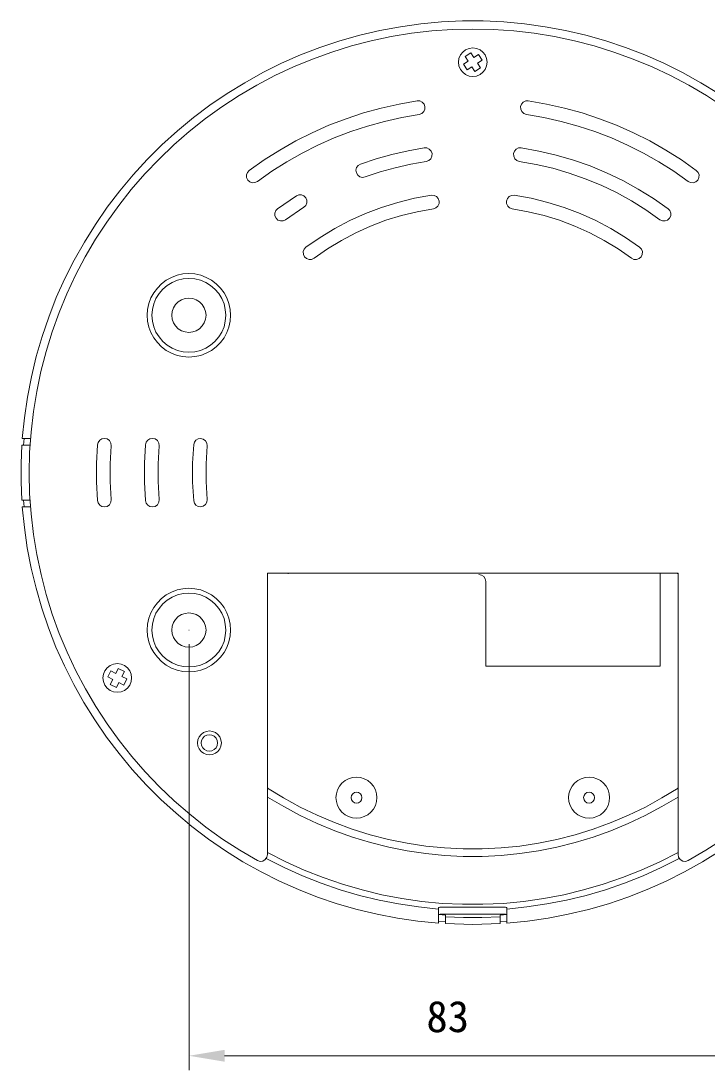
# Model space of a CAD drawing. Units: millimetres on the paper. Extents: x -142 to 142, y -95 to 95.
# Drawn here: x 12.4 to 60.6, y -31.2 to 42.5 of the extents above; entities that cross this region are included whole.
import ezdxf
from ezdxf.enums import TextEntityAlignment as Align

# ---------------------------------------------------------------- set-up
doc = ezdxf.new("R2010")
doc.units = ezdxf.units.MM
doc.layers.add('0-0_0', color=7, linetype='Continuous')
doc.layers.add('0-1_外形線', color=7, linetype='Continuous', lineweight=18)
doc.layers.add('0-4_AM_5', color=7, linetype='Continuous', lineweight=18)
doc.styles.add('ＭＳ ゴシック', font='')
doc.styles.get('ＭＳ ゴシック').set_extended_font_data('MS Gothic')

# ---------------------------------------------------------------- blocks, each defined once
blk = doc.blocks.new('U26')
at = {"layer": '0-4_AM_5', "style": 'ＭＳ ゴシック'}
blk.add_text('83', height=2.199, dxfattribs=at).set_placement((271.211, 116.364), align=Align.BOTTOM_LEFT)

msp = doc.modelspace()

# ---------------------------------------------------------------- linework, layer by layer
at = {"layer": '0-1_外形線'}
for p, q in [((44.007, 40.273), (43.609, 40.005)), ((43.609, 40.005), (43.815, 39.683)), ((44.221, 39.951), (44.007, 40.273)), ((44.542, 40.158), (44.221, 39.951)), ((44.803, 39.752), (44.542, 40.158)), ((43.815, 39.683), (43.494, 39.476)), ((43.494, 39.476), (43.762, 39.071)), ((43.762, 39.071), (44.083, 39.286)), ((44.083, 39.286), (44.29, 38.964)), ((44.29, 38.964), (44.696, 39.224)), ((44.481, 39.546), (44.803, 39.752)), ((44.696, 39.224), (44.481, 39.546)), ((31.768, 30.238), (30.436, 29.327)), ((32.281, 29.427), (31.01, 28.554)), ((26.778, 21.436), (26.808, 21.842)), ((12.595, 12.711), (12.97, 12.711)), ((12.648, 13.193), (12.618, 12.711)), ((13.008, 13.193), (12.625, 13.193)), ((13.1, 12.711), (12.97, 12.711)), ((13.008, 13.193), (13.038, 13.193)), ((13.1, 13.193), (13.038, 13.193)), ((12.434, 10.789), (12.442, 10.789)), ((12.97, 8.868), (12.595, 8.868)), ((12.618, 8.868), (12.648, 8.386)), ((12.97, 8.868), (13.1, 8.868)), ((12.625, 8.386), (13.008, 8.386)), ((13.038, 8.386), (13.008, 8.386)), ((13.038, 8.386), (13.1, 8.386)), ((29.74, 3.725), (29.74, -16.031)), ((58.557, 3.725), (29.74, 3.725)), ((31.186, 3.679), (31.186, 3.725)), ((57.31, 3.725), (57.31, 3.679)), ((58.511, 3.725), (58.511, 3.679)), ((58.511, 3.679), (58.511, 3.725)), ((58.557, -16.031), (58.557, 3.725)), ((45.063, -2.804), (45.063, 3.15)), ((57.31, 3.679), (57.31, -2.804)), ((24.221, -0.263), (24.229, -0.263)), ((26.778, -0.669), (26.808, -0.263)), ((45.063, -2.804), (57.31, -2.804)), ((18.748, -3.125), (18.534, -3.554)), ((18.534, -3.554), (18.871, -3.73)), ((19.093, -3.302), (18.748, -3.125)), ((19.261, -2.957), (19.093, -3.302)), ((19.69, -3.172), (19.261, -2.957)), ((19.521, -3.516), (19.69, -3.172)), ((19.858, -3.692), (19.521, -3.516)), ((18.871, -3.73), (18.703, -4.075)), ((18.703, -4.075), (19.131, -4.289)), ((19.131, -4.289), (19.3, -3.945)), ((19.3, -3.945), (19.644, -4.121)), ((19.644, -4.121), (19.858, -3.692)), ((29.793, -11.354), (29.74, -11.354)), ((58.557, -11.354), (58.511, -11.354)), ((41.749, -19.758), (41.749, -19.85)), ((41.749, -19.85), (41.749, -20.332)), ((46.548, -19.85), (46.548, -19.758)), ((46.548, -20.332), (46.548, -19.85)), ((41.749, -20.24), (42.231, -20.278)), ((41.749, -20.37), (41.749, -20.332)), ((41.749, -20.37), (41.749, -20.753)), ((42.231, -20.278), (42.231, -20.4)), ((42.231, -20.783), (42.231, -20.4)), ((46.073, -20.278), (46.548, -20.24)), ((46.073, -20.4), (46.073, -20.278)), ((46.073, -20.4), (46.073, -20.783)), ((46.548, -20.332), (46.548, -20.37)), ((46.548, -20.753), (46.548, -20.37)), ((41.749, -20.722), (42.231, -20.76)), ((42.231, -20.875), (44.152, -20.936)), ((44.152, -20.936), (46.073, -20.875)), ((46.073, -20.76), (46.548, -20.722))]:
    msp.add_line(p, q, dxfattribs=at)
for points in [[(61.397, 37.41), (60.157, 38.175), (58.878, 38.887), (57.57, 39.538), (56.238, 40.119), (54.876, 40.648), (53.49, 41.107), (52.09, 41.505), (50.666, 41.842), (49.234, 42.102), (47.788, 42.309), (46.334, 42.439), (44.879, 42.507), (43.417, 42.507), (41.963, 42.439), (40.509, 42.309), (39.07, 42.102), (37.631, 41.842), (36.215, 41.505), (34.807, 41.107)], [(61.757, 36.484), (60.555, 37.272), (59.307, 38.007), (58.037, 38.673), (56.735, 39.286), (55.404, 39.836), (54.049, 40.326), (52.679, 40.755), (51.286, 41.114), (49.877, 41.413), (48.454, 41.643), (47.023, 41.811), (45.591, 41.911), (44.152, 41.941), (42.713, 41.911), (41.274, 41.811), (39.843, 41.643), (38.427, 41.413), (37.018, 41.114), (35.625, 40.755), (34.248, 40.326), (32.893, 39.836), (31.569, 39.286), (30.26, 38.673), (28.99, 38.007), (27.749, 37.272), (26.54, 36.484), (25.377, 35.649), (24.244, 34.754), (23.165, 33.805), (22.124, 32.81), (21.129, 31.769), (20.18, 30.682), (19.292, 29.557), (18.45, 28.386)], [(34.807, 41.107), (33.421, 40.648), (32.066, 40.119), (30.727, 39.538), (29.418, 38.887), (28.147, 38.175), (26.9, 37.41), (25.698, 36.591), (24.535, 35.719), (23.41, 34.785), (22.323, 33.805), (21.289, 32.779), (20.302, 31.708), (19.368, 30.582), (18.48, 29.427), (17.654, 28.225), (16.881, 26.985), (16.169, 25.715), (15.511, 24.414), (14.914, 23.082), (14.378, 21.719), (13.911, 20.342), (13.498, 18.941), (13.161, 17.517), (12.885, 16.086), (12.671, 14.647), (12.526, 13.193)], [(40.394, 35.948), (40.57, 36.009), (40.708, 36.14), (40.785, 36.308), (40.792, 36.492), (40.731, 36.667), (40.608, 36.813), (40.44, 36.89), (40.249, 36.897), (38.978, 36.675), (37.723, 36.392), (36.475, 36.047), (35.258, 35.642), (34.049, 35.183), (32.87, 34.654), (31.722, 34.081), (30.597, 33.446), (29.51, 32.756), (28.454, 32.014), (28.331, 31.868), (28.262, 31.693), (28.27, 31.509), (28.354, 31.34), (28.492, 31.21), (28.668, 31.149), (28.852, 31.157), (29.028, 31.241)], [(59.276, 31.241), (59.445, 31.157), (59.628, 31.149), (59.805, 31.21), (59.95, 31.34), (60.026, 31.509), (60.034, 31.693), (59.973, 31.868), (59.843, 32.014), (58.794, 32.756), (57.7, 33.446), (56.582, 34.081), (55.426, 34.654), (54.248, 35.183), (53.046, 35.642), (51.822, 36.047), (50.582, 36.392), (49.319, 36.675), (48.048, 36.897), (47.864, 36.89), (47.696, 36.813), (47.566, 36.667), (47.505, 36.492), (47.512, 36.308), (47.596, 36.14), (47.734, 36.009), (47.91, 35.948)], [(40.394, 35.948), (39.169, 35.734), (37.952, 35.458), (36.758, 35.129), (35.58, 34.739), (34.416, 34.295), (33.284, 33.79), (32.174, 33.231), (31.094, 32.618), (30.038, 31.953), (29.028, 31.241)], [(59.276, 31.241), (58.258, 31.953), (57.21, 32.618), (56.131, 33.231), (55.021, 33.79), (53.881, 34.295), (52.725, 34.739), (51.546, 35.129), (50.344, 35.458), (49.135, 35.734), (47.91, 35.948)], [(40.884, 32.649), (41.06, 32.711), (41.198, 32.833), (41.282, 33.009), (41.29, 33.193), (41.228, 33.369), (41.098, 33.506), (40.93, 33.591), (40.746, 33.598), (39.606, 33.399), (38.473, 33.139), (37.363, 32.825), (36.268, 32.458), (36.108, 32.358), (35.993, 32.213), (35.947, 32.029), (35.978, 31.845), (36.077, 31.685), (36.23, 31.57), (36.406, 31.524), (36.598, 31.555)], [(57.86, 29.327), (56.835, 30.047), (55.771, 30.705), (54.676, 31.31), (53.543, 31.845), (52.388, 32.328), (51.209, 32.741), (50.007, 33.093), (48.791, 33.376), (47.558, 33.598), (47.367, 33.591), (47.198, 33.506), (47.076, 33.369), (47.015, 33.193), (47.023, 33.009), (47.099, 32.833), (47.237, 32.711), (47.413, 32.649)], [(40.884, 32.649), (39.797, 32.458), (38.71, 32.205), (37.646, 31.907), (36.598, 31.555)], [(57.287, 28.554), (56.307, 29.243), (55.289, 29.871), (54.233, 30.452), (53.153, 30.973), (52.043, 31.432), (50.918, 31.83), (49.763, 32.167), (48.599, 32.435), (47.413, 32.649)], [(32.281, 29.427), (32.419, 29.557), (32.495, 29.733), (32.495, 29.917), (32.426, 30.093), (32.296, 30.231), (32.128, 30.299), (31.936, 30.307), (31.768, 30.238)], [(41.381, 29.32), (41.558, 29.381), (41.695, 29.511), (41.779, 29.679), (41.787, 29.863), (41.726, 30.039), (41.596, 30.185), (41.428, 30.261), (41.244, 30.269), (40.057, 30.054), (38.886, 29.772), (37.738, 29.412), (36.613, 28.991), (35.518, 28.493), (34.455, 27.934), (33.429, 27.307), (32.441, 26.625), (32.311, 26.488), (32.25, 26.312), (32.258, 26.12), (32.334, 25.952), (32.48, 25.822), (32.656, 25.76), (32.839, 25.768), (33.008, 25.853)], [(55.863, 26.625), (54.876, 27.307), (53.842, 27.934), (52.778, 28.493), (51.684, 28.991), (50.559, 29.412), (49.411, 29.772), (48.247, 30.054), (47.06, 30.269), (46.877, 30.261), (46.701, 30.185), (46.578, 30.039), (46.517, 29.863), (46.525, 29.679), (46.601, 29.511), (46.739, 29.381), (46.915, 29.32)], [(30.436, 29.327), (30.314, 29.189), (30.253, 29.014), (30.26, 28.822), (30.337, 28.654), (30.474, 28.531), (30.651, 28.463), (30.842, 28.478), (31.01, 28.554)], [(41.381, 29.32), (40.256, 29.113), (39.147, 28.845), (38.052, 28.509), (36.981, 28.103), (35.939, 27.628), (34.929, 27.1), (33.949, 26.503), (33.008, 25.853)], [(55.289, 25.853), (54.347, 26.503), (53.375, 27.1), (52.357, 27.628), (51.316, 28.103), (50.245, 28.509), (49.158, 28.845), (48.041, 29.113), (46.915, 29.32)], [(57.287, 28.554), (57.462, 28.478), (57.646, 28.463), (57.822, 28.531), (57.96, 28.654), (58.044, 28.822), (58.052, 29.014), (57.99, 29.189), (57.86, 29.327)], [(18.45, 28.386), (17.662, 27.177), (16.935, 25.937), (16.269, 24.659), (15.656, 23.357), (15.105, 22.026), (14.615, 20.67), (14.194, 19.301), (13.835, 17.9), (13.536, 16.491), (13.306, 15.075), (13.138, 13.645), (13.038, 12.205), (13.008, 10.766), (13.038, 9.328), (13.146, 7.889), (13.306, 6.457), (13.544, 5.041), (13.842, 3.633), (14.202, 2.24), (14.631, 0.862), (15.121, -0.493), (15.672, -1.825), (16.284, -3.125), (16.957, -4.396), (17.692, -5.636), (18.473, -6.845), (19.315, -8.009), (20.211, -9.142), (21.159, -10.221), (22.154, -11.262), (23.195, -12.257), (24.283, -13.198), (25.415, -14.094), (26.579, -14.936), (27.788, -15.716), (29.028, -16.444)], [(55.289, 25.853), (55.457, 25.768), (55.649, 25.76), (55.824, 25.822), (55.962, 25.952), (56.039, 26.12), (56.054, 26.312), (55.985, 26.488), (55.863, 26.625)], [(27.153, 21.842), (27.122, 22.255), (27.03, 22.669), (26.885, 23.059), (26.686, 23.426), (26.433, 23.755), (26.142, 24.054), (25.806, 24.307), (25.438, 24.505), (25.048, 24.651), (24.634, 24.742), (24.221, 24.773), (23.8, 24.742), (23.395, 24.651), (23.004, 24.505), (22.637, 24.307), (22.3, 24.054), (22.009, 23.755), (21.757, 23.426), (21.557, 23.059), (21.412, 22.669), (21.32, 22.255), (21.289, 21.842), (21.32, 21.421), (21.412, 21.015), (21.557, 20.625), (21.757, 20.257), (22.009, 19.92), (22.3, 19.622), (22.637, 19.377), (23.004, 19.17), (23.395, 19.025), (23.8, 18.941), (24.221, 18.91), (24.634, 18.941), (25.048, 19.025), (25.438, 19.17), (25.806, 19.377), (26.142, 19.622), (26.433, 19.92)], [(26.808, 21.842), (26.778, 22.248), (26.686, 22.638), (26.533, 23.013), (26.318, 23.365), (26.051, 23.671), (25.744, 23.939), (25.4, 24.146), (25.025, 24.307), (24.627, 24.398), (24.221, 24.429), (23.815, 24.398), (23.417, 24.307), (23.042, 24.146), (22.698, 23.939), (22.392, 23.671), (22.124, 23.365), (21.909, 23.013), (21.757, 22.638), (21.664, 22.248), (21.626, 21.842), (21.664, 21.436), (21.757, 21.038), (21.909, 20.663), (22.124, 20.319), (22.392, 20.005), (22.698, 19.745), (23.042, 19.53), (23.417, 19.377), (23.815, 19.277), (24.221, 19.247), (24.627, 19.277), (25.025, 19.377), (25.4, 19.53), (25.744, 19.745), (26.051, 20.005), (26.318, 20.319), (26.533, 20.663), (26.686, 21.038), (26.778, 21.436)], [(26.433, 19.92), (26.686, 20.257), (26.885, 20.625), (27.03, 21.015), (27.122, 21.421), (27.153, 21.842)], [(12.495, 12.711), (12.442, 11.432), (12.442, 10.146), (12.495, 8.868)], [(12.495, 12.711), (12.503, 12.711), (12.518, 12.711), (12.595, 12.711)], [(12.625, 13.193), (12.556, 13.193), (12.533, 13.193), (12.526, 13.193)], [(18.771, 12.672), (18.741, 12.872), (18.641, 13.04), (18.48, 13.154), (18.289, 13.193), (18.113, 13.162), (17.96, 13.062), (17.853, 12.917), (17.807, 12.749), (17.746, 11.44), (17.746, 10.139), (17.807, 8.83)], [(18.771, 12.672), (18.703, 11.417), (18.703, 10.162), (18.771, 8.907)], [(22.139, 12.672), (22.116, 12.864), (22.017, 13.04), (21.856, 13.154), (21.664, 13.193), (21.489, 13.162), (21.336, 13.062), (21.229, 12.925), (21.182, 12.749), (21.106, 11.448), (21.106, 10.131), (21.182, 8.83)], [(22.139, 12.672), (22.07, 11.417), (22.07, 10.162), (22.139, 8.907)], [(25.515, 12.664), (25.492, 12.864), (25.392, 13.032), (25.231, 13.147), (25.04, 13.193), (24.864, 13.162), (24.718, 13.07), (24.611, 12.925), (24.558, 12.757), (24.474, 11.448), (24.474, 10.131), (24.558, 8.822)], [(25.515, 12.664), (25.431, 11.417), (25.431, 10.162), (25.515, 8.914)], [(12.595, 8.868), (12.518, 8.868), (12.503, 8.868), (12.495, 8.868)], [(17.807, 8.83), (17.853, 8.662), (17.96, 8.516), (18.113, 8.425), (18.289, 8.386), (18.48, 8.425), (18.641, 8.539), (18.741, 8.708), (18.771, 8.907)], [(21.182, 8.83), (21.229, 8.654), (21.336, 8.516), (21.489, 8.417), (21.664, 8.386), (21.856, 8.425), (22.017, 8.539), (22.116, 8.715), (22.139, 8.907)], [(24.558, 8.822), (24.611, 8.654), (24.718, 8.508), (24.864, 8.417), (25.04, 8.386), (25.231, 8.432), (25.392, 8.547), (25.492, 8.715), (25.515, 8.914)], [(12.526, 8.386), (12.671, 6.939), (12.878, 5.508), (13.153, 4.077), (13.49, 2.668), (13.896, 1.268), (14.363, -0.102), (14.891, -1.457), (15.488, -2.781), (16.139, -4.083), (16.842, -5.345), (17.616, -6.577), (18.435, -7.779), (19.315, -8.935), (20.241, -10.053), (21.221, -11.124), (22.247, -12.149), (23.318, -13.129), (24.435, -14.063), (25.591, -14.936), (26.785, -15.763), (28.017, -16.528), (29.288, -17.239), (30.582, -17.89), (31.913, -18.479), (33.26, -19.007), (34.638, -19.475), (36.031, -19.88), (37.44, -20.217), (38.871, -20.493), (40.302, -20.699), (41.749, -20.845)], [(12.526, 8.386), (12.533, 8.386), (12.556, 8.386), (12.625, 8.386)], [(45.063, 3.15), (45.025, 3.335), (44.925, 3.488), (44.764, 3.595), (44.581, 3.633)], [(27.153, -0.263), (27.122, 0.158), (27.03, 0.564), (26.885, 0.954), (26.686, 1.322), (26.433, 1.658), (26.142, 1.957), (25.806, 2.202), (25.438, 2.408), (25.048, 2.554), (24.634, 2.638), (24.221, 2.668), (23.8, 2.638), (23.395, 2.554), (23.004, 2.408), (22.637, 2.202), (22.3, 1.957), (22.009, 1.658), (21.757, 1.322), (21.557, 0.954), (21.412, 0.564), (21.32, 0.158), (21.289, -0.263), (21.32, -0.676), (21.412, -1.089), (21.557, -1.48), (21.757, -1.847), (22.009, -2.177), (22.3, -2.475), (22.637, -2.728), (23.004, -2.927), (23.395, -3.072), (23.8, -3.164), (24.221, -3.195), (24.634, -3.164), (25.048, -3.072), (25.438, -2.927), (25.806, -2.728), (26.142, -2.475), (26.433, -2.177)], [(26.808, -0.263), (26.778, 0.143), (26.686, 0.541), (26.533, 0.916), (26.318, 1.26), (26.051, 1.574), (25.744, 1.834), (25.4, 2.049), (25.025, 2.202), (24.627, 2.301), (24.221, 2.332), (23.815, 2.301), (23.417, 2.202), (23.042, 2.049), (22.698, 1.834), (22.392, 1.574), (22.124, 1.26), (21.909, 0.916), (21.757, 0.541), (21.664, 0.143), (21.626, -0.263), (21.664, -0.669), (21.757, -1.059), (21.909, -1.434), (22.124, -1.786), (22.392, -2.092), (22.698, -2.36), (23.042, -2.567), (23.417, -2.728), (23.815, -2.82), (24.221, -2.85), (24.627, -2.82), (25.025, -2.728), (25.4, -2.567), (25.744, -2.36), (26.051, -2.092), (26.318, -1.786), (26.533, -1.434), (26.686, -1.059), (26.778, -0.669)], [(26.433, -2.177), (26.686, -1.847), (26.885, -1.48), (27.03, -1.089), (27.122, -0.676), (27.153, -0.263)], [(29.74, -11.354), (30.873, -12.05), (32.036, -12.693), (33.222, -13.267), (34.447, -13.787), (35.687, -14.239), (36.957, -14.637), (38.236, -14.966), (39.537, -15.227), (40.845, -15.426), (42.162, -15.556), (43.486, -15.625), (44.81, -15.625), (46.135, -15.556), (47.451, -15.426), (48.768, -15.227), (50.061, -14.966), (51.347, -14.637), (52.61, -14.239), (53.858, -13.787), (55.074, -13.267), (56.269, -12.693), (57.432, -12.05), (58.557, -11.354)], [(29.74, -11.989), (30.88, -12.662), (32.044, -13.29), (33.237, -13.857), (34.462, -14.362), (35.702, -14.805), (36.965, -15.188), (38.251, -15.51), (39.544, -15.77), (40.853, -15.961), (42.17, -16.091), (43.486, -16.153), (44.81, -16.153), (46.135, -16.091), (47.443, -15.961), (48.752, -15.77), (50.054, -15.51), (51.332, -15.188), (52.595, -14.805), (53.842, -14.362), (55.059, -13.857), (56.261, -13.29), (57.424, -12.662), (58.557, -11.989)], [(59.269, -16.444), (60.509, -15.716), (61.718, -14.936)], [(29.028, -16.444), (29.219, -16.505), (29.418, -16.482), (29.587, -16.382), (29.701, -16.221), (29.74, -16.031)], [(29.74, -15.885), (31.018, -16.528), (32.319, -17.117), (33.651, -17.645), (34.998, -18.112), (36.376, -18.51), (37.761, -18.847), (39.169, -19.115), (40.585, -19.314), (42.009, -19.452), (43.433, -19.52), (44.864, -19.52), (46.295, -19.452), (47.719, -19.314), (49.135, -19.115), (50.536, -18.847), (51.929, -18.51), (53.299, -18.112), (54.654, -17.645), (55.978, -17.117), (57.287, -16.528), (58.557, -15.885)], [(46.548, -20.845), (47.994, -20.699), (49.434, -20.493), (50.857, -20.217), (52.273, -19.88), (53.666, -19.475), (55.036, -19.007), (56.391, -18.479), (57.715, -17.89), (59.016, -17.239), (60.279, -16.528), (61.512, -15.763)], [(58.557, -16.031), (58.595, -16.221), (58.71, -16.382), (58.886, -16.482), (59.078, -16.505), (59.269, -16.444)], [(29.655, -16.306), (30.911, -16.941), (32.196, -17.523), (33.513, -18.043), (34.845, -18.495), (36.2, -18.893), (37.57, -19.23), (38.947, -19.497), (40.348, -19.704), (41.749, -19.85)], [(46.548, -19.85), (47.956, -19.704), (49.349, -19.497), (50.734, -19.23), (52.105, -18.893), (53.459, -18.495), (54.791, -18.043), (56.1, -17.523), (57.386, -16.941), (58.649, -16.306)], [(41.749, -19.758), (41.764, -19.75), (41.795, -19.735), (41.848, -19.727), (41.933, -19.727), (42.032, -19.72), (42.154, -19.72), (42.292, -19.72), (42.453, -19.72), (42.621, -19.72), (42.813, -19.72), (43.019, -19.72), (43.226, -19.727), (43.678, -19.727), (44.152, -19.727)], [(44.152, -19.727), (44.619, -19.727), (45.071, -19.727), (45.285, -19.72), (45.484, -19.72), (45.675, -19.72), (45.851, -19.72), (46.005, -19.72), (46.142, -19.72), (46.265, -19.72), (46.364, -19.727), (46.448, -19.727), (46.502, -19.735), (46.54, -19.75), (46.548, -19.758)], [(44.152, -20.21), (43.685, -20.21), (43.234, -20.21), (43.019, -20.202), (42.821, -20.202), (42.629, -20.202), (42.453, -20.202), (42.292, -20.202), (42.154, -20.202), (42.032, -20.202), (41.933, -20.21), (41.856, -20.217), (41.795, -20.225), (41.764, -20.232), (41.749, -20.24)], [(42.231, -20.4), (43.509, -20.454), (44.787, -20.454), (46.073, -20.4)], [(46.548, -20.24), (46.54, -20.232), (46.502, -20.225), (46.448, -20.217), (46.372, -20.21), (46.265, -20.202), (46.15, -20.202), (46.005, -20.202), (45.851, -20.202), (45.675, -20.202), (45.484, -20.202), (45.285, -20.202), (45.071, -20.21), (44.619, -20.21), (44.152, -20.21)], [(41.749, -20.753), (41.749, -20.822), (41.749, -20.837), (41.749, -20.845)], [(42.231, -20.875), (42.231, -20.853), (42.231, -20.783)], [(46.073, -20.783), (46.073, -20.853), (46.073, -20.875)], [(46.548, -20.845), (46.548, -20.837), (46.548, -20.822), (46.548, -20.753)]]:
    msp.add_lwpolyline(points, dxfattribs=at)
for points in [[(45.155, 39.614), (45.124, 39.875), (45.025, 40.119), (44.864, 40.326), (44.657, 40.487), (44.412, 40.586), (44.152, 40.625), (43.892, 40.586), (43.647, 40.487), (43.44, 40.326), (43.28, 40.119), (43.172, 39.875), (43.142, 39.614), (43.172, 39.354), (43.28, 39.109), (43.44, 38.903), (43.647, 38.742), (43.892, 38.643), (44.152, 38.604), (44.412, 38.643), (44.657, 38.742), (44.864, 38.903), (45.025, 39.109), (45.124, 39.354)], [(25.423, 21.842), (25.392, 22.11), (25.301, 22.362), (25.163, 22.592), (24.971, 22.776), (24.742, 22.921), (24.489, 23.013), (24.221, 23.044), (23.953, 23.013), (23.7, 22.921), (23.471, 22.776), (23.28, 22.592), (23.142, 22.362), (23.05, 22.11), (23.02, 21.842), (23.05, 21.574), (23.142, 21.321), (23.28, 21.092), (23.471, 20.9), (23.7, 20.755), (23.953, 20.67), (24.221, 20.64), (24.489, 20.67), (24.742, 20.755), (24.971, 20.9), (25.163, 21.092), (25.301, 21.321), (25.392, 21.574)], [(25.423, -0.263), (25.392, 0.005), (25.301, 0.257), (25.163, 0.487), (24.971, 0.679), (24.742, 0.824), (24.489, 0.908), (24.221, 0.939), (23.953, 0.908), (23.7, 0.824), (23.471, 0.679), (23.28, 0.487), (23.142, 0.257), (23.05, 0.005), (23.02, -0.263), (23.05, -0.531), (23.142, -0.784), (23.28, -1.005), (23.471, -1.197), (23.7, -1.342), (23.953, -1.434), (24.221, -1.465), (24.489, -1.434), (24.742, -1.342), (24.971, -1.197), (25.163, -1.005), (25.301, -0.784), (25.392, -0.531)], [(20.203, -3.623), (20.172, -3.363), (20.073, -3.118), (19.912, -2.911), (19.698, -2.75), (19.46, -2.651), (19.2, -2.613), (18.932, -2.651), (18.695, -2.75), (18.48, -2.911), (18.32, -3.118), (18.22, -3.363), (18.19, -3.623), (18.22, -3.883), (18.32, -4.128), (18.48, -4.335), (18.695, -4.496), (18.932, -4.595), (19.2, -4.633), (19.46, -4.595), (19.698, -4.496), (19.912, -4.335), (20.073, -4.128), (20.172, -3.883)], [(26.502, -8.185), (26.471, -7.97), (26.387, -7.764), (26.257, -7.595), (26.081, -7.458), (25.882, -7.374), (25.66, -7.343), (25.446, -7.374), (25.239, -7.458), (25.071, -7.595), (24.933, -7.764), (24.849, -7.97), (24.818, -8.185), (24.849, -8.407), (24.933, -8.606), (25.071, -8.782), (25.239, -8.912), (25.446, -8.996), (25.66, -9.027), (25.882, -8.996), (26.081, -8.912), (26.257, -8.782), (26.387, -8.606), (26.471, -8.407)], [(26.234, -8.185), (26.211, -8.009), (26.127, -7.848), (25.997, -7.718), (25.836, -7.642), (25.66, -7.611), (25.484, -7.642), (25.323, -7.718), (25.193, -7.848), (25.117, -8.009), (25.086, -8.185), (25.117, -8.369), (25.193, -8.53), (25.323, -8.652), (25.484, -8.736), (25.66, -8.767), (25.836, -8.736), (25.997, -8.652), (26.127, -8.53), (26.211, -8.369)], [(37.424, -12.027), (37.401, -11.752), (37.317, -11.476), (37.187, -11.231), (37.003, -11.009), (36.789, -10.833), (36.536, -10.703), (36.268, -10.619), (35.985, -10.588), (35.702, -10.619), (35.434, -10.703), (35.189, -10.833), (34.967, -11.009), (34.791, -11.231), (34.654, -11.476), (34.577, -11.752), (34.546, -12.027), (34.577, -12.31), (34.654, -12.586), (34.791, -12.831), (34.967, -13.053), (35.189, -13.229), (35.434, -13.359), (35.702, -13.443), (35.985, -13.474), (36.268, -13.443), (36.536, -13.359), (36.789, -13.229), (37.003, -13.053), (37.187, -12.831), (37.317, -12.586), (37.401, -12.31)], [(53.758, -12.027), (53.727, -11.752), (53.643, -11.476), (53.513, -11.231), (53.329, -11.009), (53.115, -10.833), (52.863, -10.703), (52.595, -10.619), (52.311, -10.588), (52.036, -10.619), (51.76, -10.703), (51.515, -10.833), (51.293, -11.009), (51.117, -11.231), (50.979, -11.476), (50.903, -11.752), (50.872, -12.027), (50.903, -12.31), (50.979, -12.586), (51.117, -12.831), (51.293, -13.053), (51.515, -13.229), (51.76, -13.359), (52.036, -13.443), (52.311, -13.474), (52.595, -13.443), (52.863, -13.359), (53.115, -13.229), (53.329, -13.053), (53.513, -12.831), (53.643, -12.586), (53.727, -12.31)], [(36.368, -12.027), (36.338, -11.882), (36.261, -11.759), (36.131, -11.675), (35.985, -11.644), (35.84, -11.675), (35.718, -11.759), (35.633, -11.882), (35.603, -12.027), (35.633, -12.18), (35.718, -12.303), (35.84, -12.387), (35.985, -12.417), (36.131, -12.387), (36.261, -12.303), (36.338, -12.18)], [(52.702, -12.027), (52.671, -11.882), (52.587, -11.759), (52.465, -11.675), (52.311, -11.644), (52.166, -11.675), (52.043, -11.759), (51.959, -11.882), (51.929, -12.027), (51.959, -12.18), (52.043, -12.303), (52.166, -12.387), (52.311, -12.417), (52.465, -12.387), (52.587, -12.303), (52.671, -12.18)]]:
    msp.add_lwpolyline(points, close=True, dxfattribs=at)
at = {"layer": '0-4_AM_5', "color": 3}
for p, q in [((24.229, -1.263), (24.229, -31.156)), ((61.591, -30.156), (26.729, -30.156))]:
    msp.add_line(p, q, dxfattribs=at)
at = {"layer": '0-4_AM_5'}
msp.add_solid([(26.729, -29.739), (26.729, -30.572), (24.229, -30.156)], dxfattribs=at)

# ---------------------------------------------------------------- block references
at = {"layer": '0-0_0'}
msp.add_blockref('U26', (-230.317, -145.519), dxfattribs=at)

doc.saveas('drawing.dxf')
